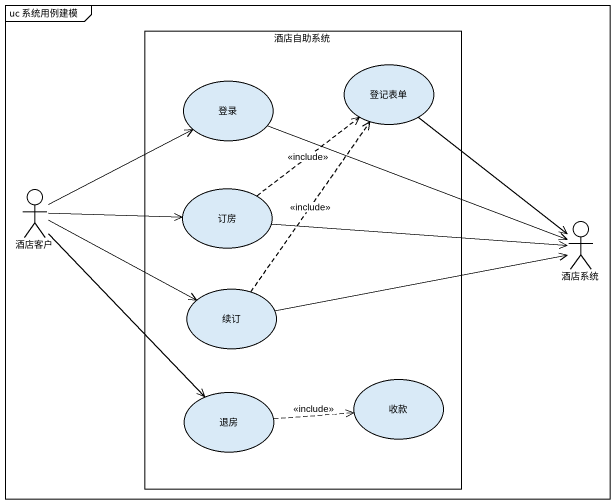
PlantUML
@startuml
mainframe uc 系统用例建模
rectangle 酒店自助系统 {
  usecase 登记表单
  usecase 登录
  usecase 订房
  usecase 续订
  usecase 收款
  usecase 退房
}
actor 酒店客户
actor 酒店系统
登记表单 --> 酒店系统
登录 -right-> 酒店系统
酒店客户 -up-> 登录
酒店客户 -right-> 订房
酒店客户 -right-> 续订
酒店客户 --> 退房
订房 .up.> 登记表单 : <<include>>
订房 -right-> 酒店系统
续订 .up.> 登记表单 : <<include>>
续订 -right-> 酒店系统
退房 .right.> 收款 : <<include>>
@enduml
